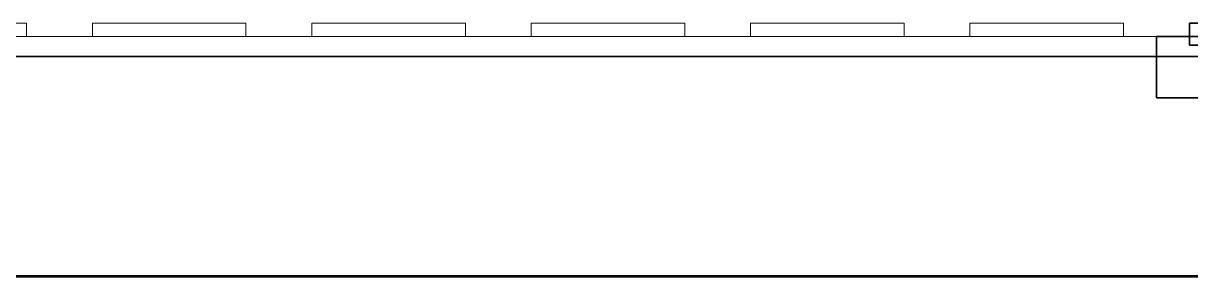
# Model space of a CAD drawing. Header units: millimetres. Extents: x -187664 to 435448, y -313239 to 299894.
# Drawn here: x 125999.6 to 126265.7, y -294559.5 to -294501.8 of the extents above; entities that cross this region are included whole.
import ezdxf

# ---------------------------------------------------------------- set-up
doc = ezdxf.new("R2010")
doc.units = ezdxf.units.MM
for name, color, linetype, lineweight in [('A-FLOR-LEVL', 7, 'Continuous', 35), ('A-FLOR-LEVL-E', 7, 'Continuous', 35), ('A-GENM', 7, 'Continuous', 9)]:
    doc.layers.add(name, color=color, linetype=linetype, lineweight=lineweight)

# ---------------------------------------------------------------- blocks, each defined once
blk = doc.blocks.new('Ramp - Ramp-6647670-2120-01 ENTRANCE 1 SECTION A')
at = {"layer": 'A-FLOR-LEVL', "color": 7}
for p, q in [((-856476.19, 101937.4), (-858376.19, 101937.4)), ((-858376.19, 101887.4), (-856476.19, 101887.4))]:
    blk.add_line(p, q, dxfattribs=at)
at = {"layer": 'A-FLOR-LEVL-E', "color": 7}
blk.add_line((-856476.19, 101887.23), (-858176.85, 101887.23), dxfattribs=at)
blk = doc.blocks.new('DPA_GM_Tactile Tile Line Base - Decision Tactile-4203949-2120-01 ENTRANCE 1 SECTION A')
at = {"layer": 'A-GENM', "color": 7}
for p, q in [((-856984.87, 101945), (-856984.87, 101940)), ((-856984.87, 101945), (-856984.87, 101942)), ((-856984.87, 101945), (-856984.87, 101942)), ((-856984.87, 101945), (-856984.87, 101942)), ((-856984.87, 101945), (-856984.87, 101942)), ((-856984.87, 101945), (-856984.87, 101942)), ((-856984.87, 101945), (-856984.87, 101942)), ((-856984.87, 101945), (-856984.87, 101942)), ((-856984.87, 101945), (-856984.87, 101942)), ((-856984.87, 101945), (-856984.87, 101942)), ((-856984.87, 101945), (-856984.87, 101942)), ((-856984.87, 101945), (-856984.87, 101942)), ((-856984.87, 101945), (-856984.87, 101942)), ((-856984.87, 101945), (-856984.87, 101942)), ((-856984.87, 101945), (-856984.87, 101942)), ((-856984.87, 101945), (-856984.87, 101942)), ((-856984.87, 101945), (-856984.87, 101942)), ((-856984.87, 101945), (-856984.87, 101942)), ((-856984.87, 101945), (-856984.87, 101942)), ((-856984.87, 101945), (-856984.87, 101942)), ((-856992.37, 101942), (-856984.87, 101942)), ((-856992.37, 101937.4), (-856992.37, 101942)), ((-856992.37, 101942), (-856984.87, 101942)), ((-856992.37, 101937.4), (-856992.37, 101942)), ((-856992.37, 101942), (-856984.87, 101942)), ((-856992.37, 101937.4), (-856992.37, 101942))]:
    blk.add_line(p, q, dxfattribs=at)
at = {"layer": 'A-GENM', "color": 7, "lineweight": 35}
for p, q in [((-856949.88, 101945), (-856984.87, 101945)), ((-856984.87, 101945), (-856984.87, 101940)), ((-856692.37, 101942), (-856992.37, 101942)), ((-856992.37, 101942), (-856992.37, 101928)), ((-856984.87, 101940), (-856949.88, 101940)), ((-856992.37, 101928), (-856692.37, 101928))]:
    blk.add_line(p, q, dxfattribs=at)
blk = doc.blocks.new('DPA_GM_Tactile Tile Line Base - Decision Tactile-V38-2120-01 ENTRANCE 1 SECTION A')
at = {"layer": 'A-GENM', "color": 7}
for p, q in [((-857284.87, 101945), (-857249.87, 101945)), ((-857249.87, 101945), (-857284.87, 101945)), ((-857284.87, 101945), (-857249.87, 101945)), ((-857249.87, 101945), (-857284.87, 101945)), ((-857284.87, 101945), (-857249.87, 101945)), ((-857249.87, 101945), (-857284.87, 101945)), ((-857284.87, 101945), (-857249.87, 101945)), ((-857249.87, 101945), (-857284.87, 101945)), ((-857284.87, 101945), (-857249.87, 101945)), ((-857249.87, 101945), (-857284.87, 101945)), ((-857284.87, 101945), (-857249.87, 101945)), ((-857249.87, 101945), (-857284.87, 101945)), ((-857249.87, 101942), (-857249.87, 101945)), ((-857249.87, 101942), (-857249.87, 101945)), ((-857249.87, 101942), (-857249.87, 101945)), ((-857249.87, 101942), (-857249.87, 101945)), ((-857249.87, 101942), (-857249.87, 101945)), ((-857249.87, 101942), (-857249.87, 101945)), ((-857234.87, 101945), (-857234.87, 101942)), ((-857234.87, 101945), (-857199.87, 101945)), ((-857199.87, 101945), (-857234.87, 101945)), ((-857234.87, 101945), (-857234.87, 101942)), ((-857234.87, 101945), (-857199.87, 101945)), ((-857199.87, 101945), (-857234.87, 101945)), ((-857234.87, 101945), (-857234.87, 101942)), ((-857234.87, 101945), (-857199.87, 101945)), ((-857199.87, 101945), (-857234.87, 101945)), ((-857234.87, 101945), (-857234.87, 101942)), ((-857234.87, 101945), (-857199.87, 101945)), ((-857199.87, 101945), (-857234.87, 101945)), ((-857234.87, 101945), (-857234.87, 101942)), ((-857234.87, 101945), (-857199.87, 101945)), ((-857199.87, 101945), (-857234.87, 101945)), ((-857234.87, 101945), (-857234.87, 101942)), ((-857234.87, 101945), (-857199.87, 101945)), ((-857199.87, 101945), (-857234.87, 101945)), ((-857199.87, 101942), (-857199.87, 101945)), ((-857199.87, 101942), (-857199.87, 101945)), ((-857199.87, 101942), (-857199.87, 101945)), ((-857199.87, 101942), (-857199.87, 101945)), ((-857199.87, 101942), (-857199.87, 101945)), ((-857199.87, 101942), (-857199.87, 101945)), ((-857184.87, 101945), (-857184.87, 101942)), ((-857184.87, 101945), (-857152.56, 101945)), ((-857152.56, 101945), (-857184.87, 101945)), ((-857184.87, 101945), (-857184.87, 101942)), ((-857184.87, 101945), (-857152.56, 101945)), ((-857152.56, 101945), (-857184.87, 101945)), ((-857184.87, 101945), (-857184.87, 101942)), ((-857184.87, 101945), (-857152.56, 101945)), ((-857152.56, 101945), (-857184.87, 101945)), ((-857184.87, 101945), (-857184.87, 101942)), ((-857184.87, 101945), (-857152.56, 101945)), ((-857152.56, 101945), (-857184.87, 101945)), ((-857184.87, 101945), (-857184.87, 101942)), ((-857184.87, 101945), (-857152.56, 101945)), ((-857152.56, 101945), (-857184.87, 101945)), ((-857184.87, 101945), (-857184.87, 101942)), ((-857184.87, 101945), (-857149.87, 101945)), ((-857152.56, 101945), (-857184.87, 101945)), ((-857152.22, 101945), (-857149.87, 101945)), ((-857149.87, 101945), (-857152.22, 101945)), ((-857152.22, 101945), (-857149.87, 101945)), ((-857149.87, 101945), (-857152.22, 101945)), ((-857152.22, 101945), (-857149.87, 101945)), ((-857149.87, 101945), (-857152.22, 101945)), ((-857152.22, 101945), (-857149.87, 101945)), ((-857149.87, 101945), (-857152.22, 101945)), ((-857152.22, 101945), (-857149.87, 101945)), ((-857149.87, 101945), (-857152.22, 101945)), ((-857149.87, 101945), (-857152.22, 101945)), ((-857149.87, 101942), (-857149.87, 101945)), ((-857149.87, 101942), (-857149.87, 101945)), ((-857149.87, 101942), (-857149.87, 101945)), ((-857149.87, 101942), (-857149.87, 101945)), ((-857149.87, 101942), (-857149.87, 101945)), ((-857149.87, 101942), (-857149.87, 101945)), ((-857134.87, 101945), (-857134.87, 101942)), ((-857099.87, 101945), (-857134.87, 101945)), ((-857134.87, 101945), (-857099.87, 101945)), ((-857134.87, 101945), (-857134.87, 101942)), ((-857099.87, 101945), (-857134.87, 101945)), ((-857134.87, 101945), (-857099.87, 101945)), ((-857134.87, 101945), (-857134.87, 101942)), ((-857099.87, 101945), (-857134.87, 101945)), ((-857134.87, 101945), (-857099.87, 101945)), ((-857134.87, 101945), (-857134.87, 101942)), ((-857099.87, 101945), (-857134.87, 101945)), ((-857134.87, 101945), (-857099.87, 101945)), ((-857134.87, 101945), (-857134.87, 101942)), ((-857099.87, 101945), (-857134.87, 101945)), ((-857134.87, 101945), (-857099.87, 101945)), ((-857134.87, 101945), (-857134.87, 101942)), ((-857099.87, 101945), (-857134.87, 101945)), ((-857134.87, 101945), (-857099.87, 101945)), ((-857099.87, 101942), (-857099.87, 101945)), ((-857099.87, 101942), (-857099.87, 101945)), ((-857099.87, 101942), (-857099.87, 101945)), ((-857099.87, 101942), (-857099.87, 101945)), ((-857099.87, 101942), (-857099.87, 101945)), ((-857099.87, 101942), (-857099.87, 101945)), ((-857084.87, 101945), (-857084.87, 101942)), ((-857049.87, 101945), (-857084.87, 101945)), ((-857084.87, 101945), (-857049.87, 101945)), ((-857084.87, 101945), (-857084.87, 101942)), ((-857049.87, 101945), (-857084.87, 101945)), ((-857084.87, 101945), (-857049.87, 101945)), ((-857084.87, 101945), (-857084.87, 101942)), ((-857049.87, 101945), (-857084.87, 101945)), ((-857084.87, 101945), (-857049.87, 101945)), ((-857084.87, 101945), (-857084.87, 101942)), ((-857049.87, 101945), (-857084.87, 101945)), ((-857084.87, 101945), (-857049.87, 101945)), ((-857084.87, 101945), (-857084.87, 101942)), ((-857049.87, 101945), (-857084.87, 101945)), ((-857084.87, 101945), (-857049.87, 101945)), ((-857084.87, 101945), (-857084.87, 101942)), ((-857049.87, 101945), (-857084.87, 101945)), ((-857084.87, 101945), (-857049.87, 101945)), ((-857049.87, 101942), (-857049.87, 101945)), ((-857049.87, 101942), (-857049.87, 101945)), ((-857049.87, 101942), (-857049.87, 101945)), ((-857049.87, 101942), (-857049.87, 101945)), ((-857049.87, 101942), (-857049.87, 101945)), ((-857049.87, 101942), (-857049.87, 101945)), ((-857034.87, 101945), (-857034.87, 101942)), ((-857006.04, 101945), (-857034.87, 101945)), ((-857034.87, 101945), (-857006.04, 101945)), ((-857034.87, 101945), (-857034.87, 101942)), ((-857006.04, 101945), (-857034.87, 101945)), ((-857034.87, 101945), (-857006.04, 101945)), ((-857034.87, 101945), (-857034.87, 101942)), ((-857006.04, 101945), (-857034.87, 101945)), ((-857034.87, 101945), (-857006.04, 101945)), ((-857034.87, 101945), (-857034.87, 101942)), ((-857006.04, 101945), (-857034.87, 101945)), ((-857034.87, 101945), (-857006.04, 101945)), ((-857034.87, 101945), (-857034.87, 101942)), ((-857006.04, 101945), (-857034.87, 101945)), ((-857034.87, 101945), (-857006.04, 101945)), ((-857034.87, 101945), (-857034.87, 101942)), ((-857006.04, 101945), (-857034.87, 101945)), ((-857034.87, 101945), (-856999.87, 101945)), ((-856999.87, 101945), (-857005, 101945)), ((-857005, 101945), (-856999.87, 101945)), ((-856999.87, 101945), (-857005, 101945)), ((-857005, 101945), (-856999.87, 101945)), ((-856999.87, 101945), (-857005, 101945)), ((-857005, 101945), (-856999.87, 101945)), ((-856999.87, 101945), (-857005, 101945)), ((-857005, 101945), (-856999.87, 101945)), ((-856999.87, 101945), (-857005, 101945)), ((-857005, 101945), (-856999.87, 101945)), ((-856999.87, 101945), (-857005, 101945)), ((-856999.87, 101942), (-856999.87, 101945)), ((-856999.87, 101942), (-856999.87, 101945)), ((-856999.87, 101942), (-856999.87, 101945)), ((-856999.87, 101942), (-856999.87, 101945)), ((-856999.87, 101942), (-856999.87, 101945)), ((-856999.87, 101942), (-856999.87, 101945)), ((-856984.87, 101945), (-856984.87, 101942)), ((-856984.87, 101945), (-856984.87, 101942)), ((-856984.87, 101945), (-856984.87, 101942)), ((-856984.87, 101945), (-856984.87, 101942)), ((-856984.87, 101945), (-856984.87, 101942)), ((-856984.87, 101945), (-856984.87, 101942)), ((-857292.37, 101942), (-856992.37, 101942)), ((-857234.28, 101942), (-857250.47, 101942)), ((-857184.28, 101942), (-857200.47, 101942)), ((-857134.28, 101942), (-857150.47, 101942)), ((-857084.28, 101942), (-857100.47, 101942)), ((-857035.42, 101942), (-857050.47, 101942)), ((-856992.37, 101942), (-857000.47, 101942)), ((-856992.37, 101937.4), (-856992.37, 101942)), ((-856992.37, 101937.57), (-856992.37, 101942)), ((-856992.37, 101942), (-856984.87, 101942)), ((-856984.87, 101942), (-856992.37, 101942)), ((-856992.37, 101942), (-856992.37, 101937.4)), ((-856992.37, 101937.57), (-856992.37, 101942))]:
    blk.add_line(p, q, dxfattribs=at)

msp = doc.modelspace()

# ---------------------------------------------------------------- block references
at = {"layer": 'A-FLOR-LEVL-E', "color": 7}
msp.add_blockref('Ramp - Ramp-6647670-2120-01 ENTRANCE 1 SECTION A', (983250.254, -396446.753), dxfattribs=at)
at = {"layer": 'A-GENM', "color": 7}
for name in ['DPA_GM_Tactile Tile Line Base - Decision Tactile-V38-2120-01 ENTRANCE 1 SECTION A', 'DPA_GM_Tactile Tile Line Base - Decision Tactile-4203949-2120-01 ENTRANCE 1 SECTION A']:
    msp.add_blockref(name, (983250.254, -396446.753), dxfattribs=at)

doc.saveas('drawing.dxf')
